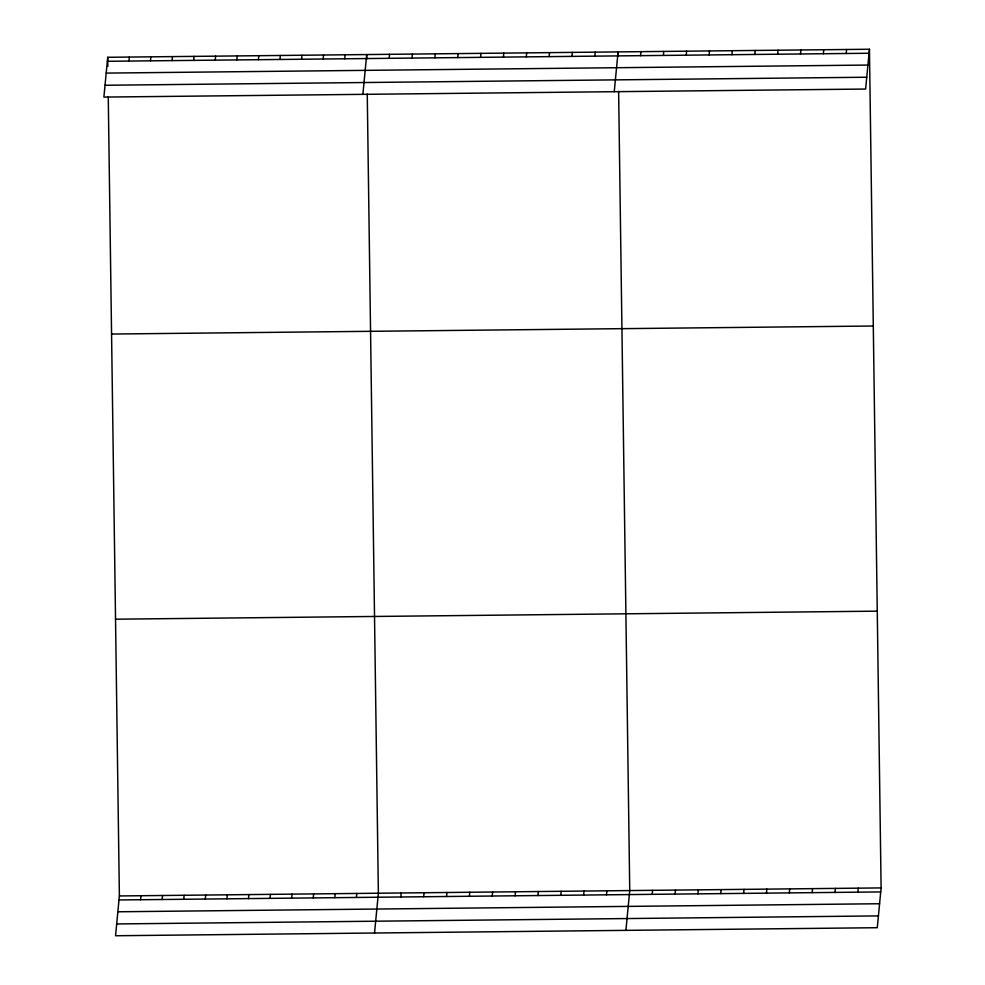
<?xml version="1.0" encoding="UTF-8"?>
<svg xmlns="http://www.w3.org/2000/svg" width="985" height="985" viewBox="0 0 985 985"><rect width="100%" height="100%" fill="white"/><g stroke="black" fill="none" stroke-linecap="round" stroke-linejoin="round"><path stroke-width="1.48" d="M107.722 57.29L103.893 97.084L865.618 89.044L869.447 49.25L107.722 57.29L107.845 66.414M128.912 61.058L129.306 57.056M150.496 60.836L150.877 56.834M172.079 60.602L172.461 56.601M193.663 60.38L194.045 56.379M108.264 96.825L119.382 895.956L115.553 935.75L877.278 927.71L881.107 887.916L869.447 49.25M215.247 60.147L215.629 56.145M140.584 899.736L140.966 895.734M236.831 59.925L237.213 55.923M162.168 899.502L162.55 895.5M258.415 59.691L258.796 55.689M183.739 899.28L184.133 895.279M279.986 59.469L280.38 55.468M205.323 899.046L205.717 895.045M301.57 59.235L301.964 55.234M226.907 898.825L227.289 894.823M323.154 59.014L323.548 55.012M248.491 898.591L248.873 894.589M344.738 58.78L345.119 54.778M270.075 898.369L270.456 894.368M362.874 94.351L366.703 54.557L366.765 59.112M291.659 898.135L292.04 894.134M389.173 58.312L389.555 54.31M313.242 897.914L313.624 893.912M412.025 58.078L412.407 54.077M334.826 897.68L335.208 893.678M434.877 57.832L435.259 53.83M356.398 897.458L356.792 893.457M457.729 57.598L458.111 53.596M374.534 933.017L378.375 893.223L367.257 94.092M480.581 57.352L480.963 53.35M400.833 896.99L401.227 892.989M503.433 57.105L503.815 53.104M423.685 896.744L424.079 892.742M526.285 56.871L526.667 52.87M446.537 896.51L446.931 892.508M549.137 56.625L549.519 52.624M469.389 896.264L469.783 892.262M571.99 56.391L572.371 52.39M492.241 896.03L492.635 892.016M594.841 56.145L595.223 52.143M515.093 895.784L515.487 891.782M614.246 91.691L618.075 51.897L618.137 56.465M537.945 895.537L538.339 891.536M640.545 55.665L640.927 51.663M560.797 895.303L561.191 891.302M663.397 55.419L663.779 51.417M583.649 895.057L584.043 891.056M686.25 55.185L686.631 51.183M606.501 894.823L606.895 890.822M709.101 54.938L709.483 50.937M625.906 930.369L629.747 890.575L618.629 91.445M731.953 54.704L732.335 50.703M652.205 894.331L652.599 890.329M754.805 54.458L755.187 50.457M675.057 894.097L675.451 890.095M777.658 54.212L778.039 50.21M697.909 893.851L698.303 889.849M800.509 53.978L800.891 49.976M720.761 893.617L721.155 889.615M823.361 53.732L823.743 49.73M743.613 893.37L744.007 889.369M846.213 53.498L846.595 49.496M766.465 893.124L766.847 889.123M789.317 892.89L789.699 888.889M812.169 892.644L812.551 888.642M835.021 892.41L835.403 888.408M857.873 892.164L858.255 888.162M107.328 61.292L869.066 53.252M106.195 73.099L867.92 65.059M105.026 85.264L866.751 77.224M111.564 334.05L873.301 326.01M115.528 619.196L877.266 611.156M119.382 895.956L881.107 887.916M119 899.958L880.725 891.93M117.855 911.778L879.593 903.737M116.686 923.942L878.423 915.902"/></g></svg>
